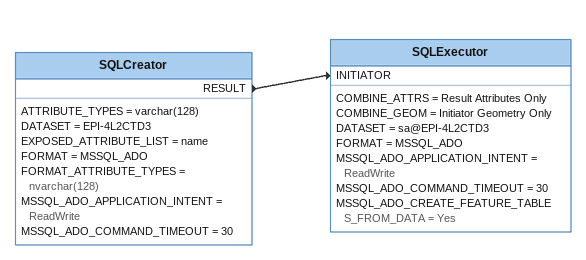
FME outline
SQLCreator
    ATTRIBUTE_TYPES = varchar(128)
    DATASET = EPI-4L2CTD3
    EXPOSED_ATTRIBUTE_LIST = name
    FORMAT = MSSQL_ADO
    FORMAT_ATTRIBUTE_TYPES = nvarchar(128)
    MSSQL_ADO_APPLICATION_INTENT = ReadWrite
    MSSQL_ADO_COMMAND_TIMEOUT = 30
    RESULT -> SQLExecutor [INITIATOR]
SQLExecutor
    COMBINE_ATTRS = Result Attributes Only
    COMBINE_GEOM = Initiator Geometry Only
    DATASET = sa@EPI-4L2CTD3
    FORMAT = MSSQL_ADO
    MSSQL_ADO_APPLICATION_INTENT = ReadWrite
    MSSQL_ADO_COMMAND_TIMEOUT = 30
    MSSQL_ADO_CREATE_FEATURE_TABLES_FROM_DATA = Yes
